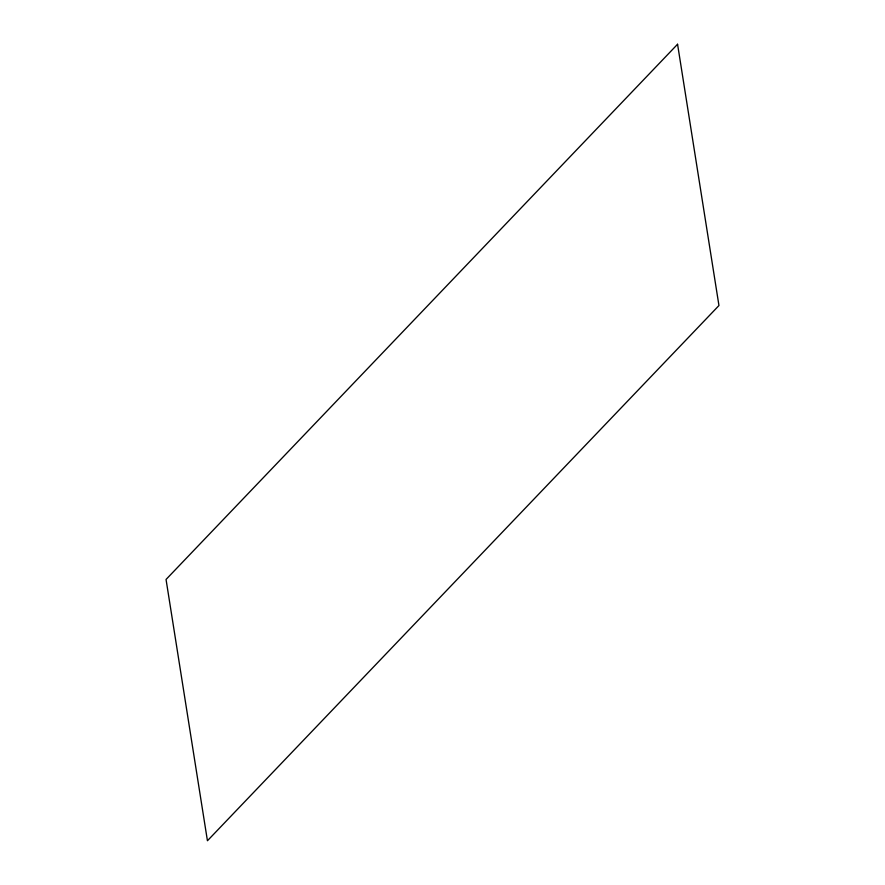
<?xml version="1.0" encoding="UTF-8"?>
<svg xmlns="http://www.w3.org/2000/svg" width="885" height="885" viewBox="0 0 885 885"><rect width="100%" height="100%" fill="white"/><g stroke="black" fill="none" stroke-linecap="round" stroke-linejoin="round"><path stroke-width="1.33" d="M677.567 44.25L166.048 579.465L207.433 840.75L718.952 305.535L677.567 44.25"/></g></svg>
